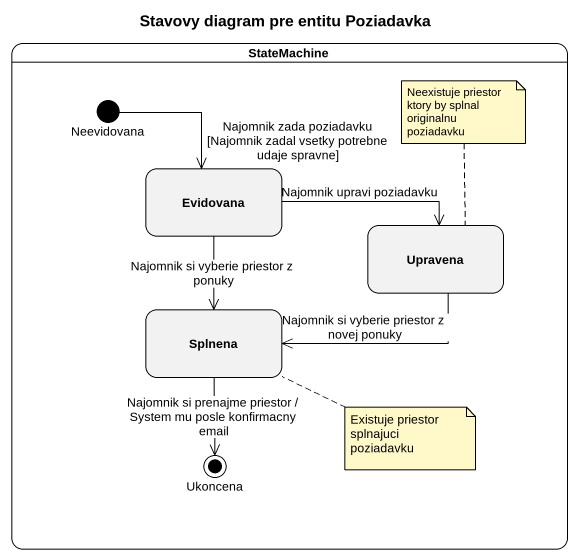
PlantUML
@startuml
title Stavovy diagram pre entitu Poziadavka
hide empty description
state StateMachine {
  state Neevidovana <<start>>
  state Evidovana
  state Upravena
  state Splnena
  state Ukoncena <<end>>
}
Neevidovana --> Evidovana : Najomnik zada poziadavku [Najomnik zadal vsetky potrebne udaje spravne]
Evidovana -right-> Upravena : Najomnik upravi poziadavku
Evidovana --> Splnena : Najomnik si vyberie priestor z ponuky
Upravena -left-> Splnena : Najomnik si vyberie priestor z novej ponuky
Splnena --> Ukoncena : Najomnik si prenajme priestor / System mu posle konfirmacny email
note top of Upravena : Neexistuje priestor ktory by splnal originalnu poziadavku
note right of Splnena : Existuje priestor splnajuci poziadavku
@enduml
